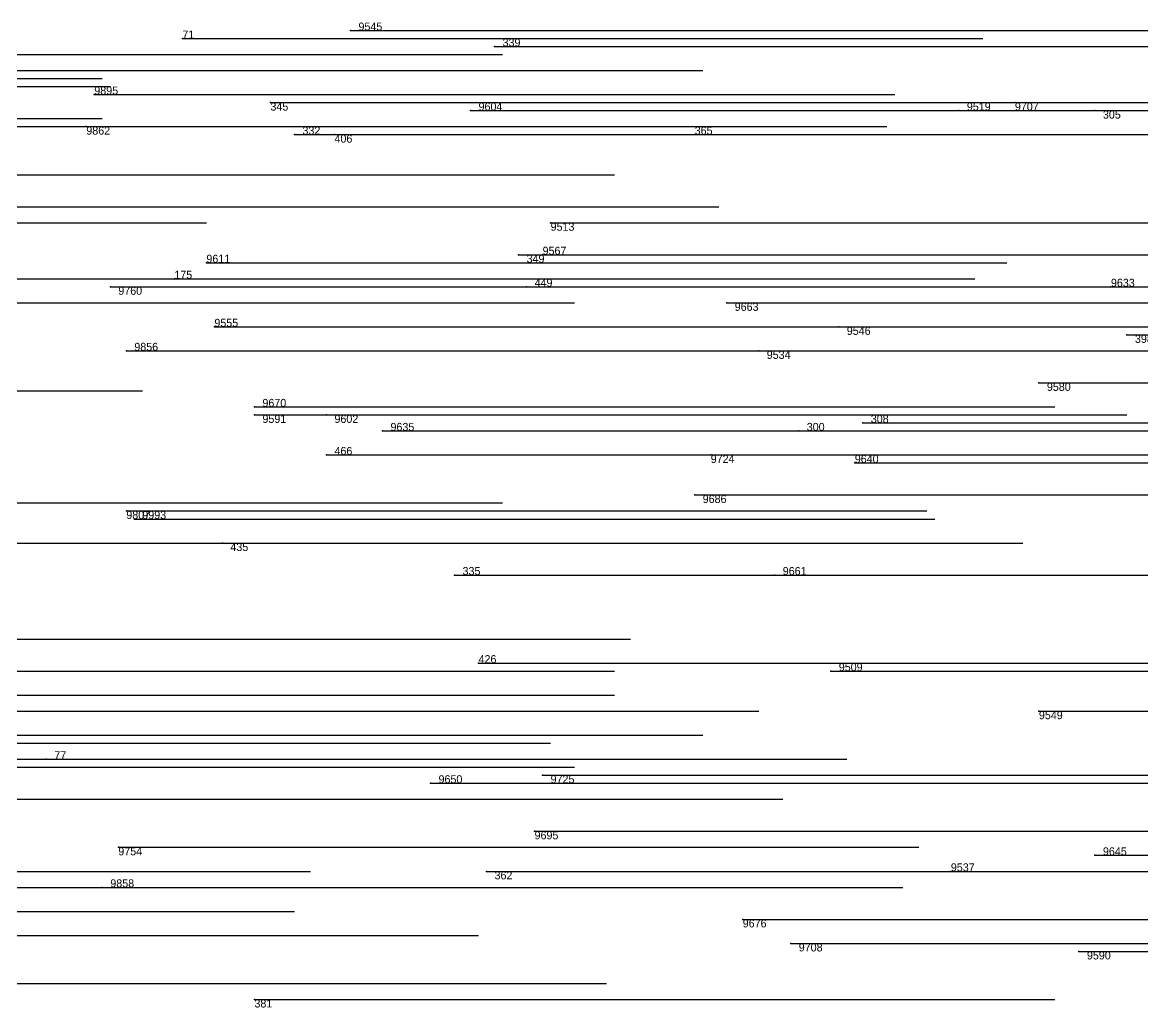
# Model space of a CAD drawing. Extents: x 0 to 1.1, y 0 to 1.
# Drawn here: x 0.231 to 0.371, y 0.124 to 0.247 of the extents above; entities that cross this region are included whole.
import ezdxf

# ---------------------------------------------------------------- set-up
doc = ezdxf.new("R2010")
doc.units = 0
for name, color, linetype in [('Facilities', 3, 'CONTINUOUS'), ('Normals', 1, 'CONTINUOUS'), ('Source_points', 5, 'CONTINUOUS'), ('Text', 3, 'CONTINUOUS')]:
    doc.layers.add(name, color=color, linetype=linetype)

msp = doc.modelspace()

# ---------------------------------------------------------------- linework, layer by layer
at = {"layer": 'Facilities', "color": 3}
for p in [(0.251, 0.245), (0.272, 0.246, 1), (0.29, 0.244), (0.24, 0.238, 1), (0.262, 0.237), (0.355, 0.237, 1), (0.287, 0.236, 1), (0.348, 0.236, 1), (0.365, 0.236), (0.239, 0.234, 1), (0.265, 0.233), (0.27, 0.233), (0.315, 0.233), (0.297, 0.222, 1), (0.254, 0.217, 1), (0.293, 0.218), (0.296, 0.218, 1), (0.25, 0.215), (0.242, 0.214, 1), (0.294, 0.214), (0.367, 0.214, 1), (0.319, 0.212, 1), (0.255, 0.209, 1), (0.333, 0.209, 1), (0.369, 0.208), (0.244, 0.206, 1), (0.323, 0.206, 1), (0.358, 0.202, 1), (0.26, 0.199, 1), (0.26, 0.198, 1), (0.269, 0.198, 1), (0.276, 0.196, 1), (0.328, 0.196), (0.336, 0.197), (0.269, 0.193), (0.317, 0.193, 1), (0.335, 0.192, 1), (0.315, 0.188, 1), (0.244, 0.186, 1), (0.245, 0.185, 1), (0.256, 0.182), (0.285, 0.178), (0.325, 0.178, 1), (0.288, 0.167), (0.332, 0.166, 1), (0.358, 0.161, 1), (0.234, 0.155), (0.296, 0.153, 1), (0.282, 0.152, 1), (0.295, 0.146, 1), (0.243, 0.144, 1), (0.365, 0.143, 1), (0.289, 0.141), (0.347, 0.141, 1), (0.241, 0.139, 1), (0.321, 0.135, 1), (0.327, 0.132, 1), (0.363, 0.131, 1), (0.26, 0.125)]:
    msp.add_point(p, dxfattribs=at)
at = {"layer": 'Normals', "color": 1}
for p, q in [((0.251, 0.245), (0.351, 0.245)), ((0.272, 0.246, 1), (0.372, 0.246, 1)), ((0.29, 0.244), (0.39, 0.244)), ((0.169, 0.243, 1), (0.269, 0.243, 1)), ((0.191, 0.243, 1), (0.291, 0.243, 1)), ((0.138, 0.241, 1), (0.238, 0.241, 1)), ((0.216, 0.241, 1), (0.316, 0.241, 1)), ((0.141, 0.24, 1), (0.241, 0.24, 1)), ((0.142, 0.239, 1), (0.242, 0.239, 1)), ((0.24, 0.238, 1), (0.34, 0.238, 1)), ((0.262, 0.237), (0.362, 0.237)), ((0.355, 0.237, 1), (0.455, 0.237, 1)), ((0.287, 0.236, 1), (0.387, 0.236, 1)), ((0.348, 0.236, 1), (0.449, 0.236, 1)), ((0.365, 0.236), (0.466, 0.236)), ((0.141, 0.235, 1), (0.241, 0.235, 1)), ((0.213, 0.234, 1), (0.313, 0.234, 1)), ((0.239, 0.234, 1), (0.339, 0.234, 1)), ((0.265, 0.233), (0.365, 0.233)), ((0.27, 0.233), (0.37, 0.233)), ((0.315, 0.233), (0.415, 0.233)), ((0.205, 0.228), (0.305, 0.228)), ((0.218, 0.224), (0.318, 0.224)), ((0.154, 0.222, 1), (0.254, 0.222, 1)), ((0.297, 0.222, 1), (0.397, 0.222, 1)), ((0.254, 0.217, 1), (0.354, 0.217, 1)), ((0.293, 0.218), (0.393, 0.218)), ((0.296, 0.218, 1), (0.396, 0.218, 1)), ((0.198, 0.215, 1), (0.298, 0.215, 1)), ((0.203, 0.215, 1), (0.303, 0.215, 1)), ((0.25, 0.215), (0.35, 0.215)), ((0.242, 0.214, 1), (0.342, 0.214, 1)), ((0.294, 0.214), (0.394, 0.214)), ((0.367, 0.214, 1), (0.467, 0.214, 1)), ((0.2, 0.212, 1), (0.3, 0.212, 1)), ((0.319, 0.212, 1), (0.419, 0.212, 1)), ((0.255, 0.209, 1), (0.355, 0.209, 1)), ((0.333, 0.209, 1), (0.433, 0.209, 1)), ((0.369, 0.208), (0.469, 0.208)), ((0.244, 0.206, 1), (0.344, 0.206, 1)), ((0.323, 0.206, 1), (0.423, 0.206, 1)), ((0.358, 0.202, 1), (0.458, 0.202, 1)), ((0.146, 0.201, 1), (0.246, 0.201, 1)), ((0.26, 0.199, 1), (0.36, 0.199, 1)), ((0.26, 0.198, 1), (0.36, 0.198, 1)), ((0.269, 0.198, 1), (0.369, 0.198, 1)), ((0.276, 0.196, 1), (0.376, 0.196, 1)), ((0.328, 0.196), (0.428, 0.196)), ((0.336, 0.197), (0.436, 0.197)), ((0.269, 0.193), (0.369, 0.193)), ((0.317, 0.193, 1), (0.417, 0.193, 1)), ((0.335, 0.192, 1), (0.435, 0.192, 1)), ((0.315, 0.188, 1), (0.415, 0.188, 1)), ((0.191, 0.187), (0.291, 0.187)), ((0.244, 0.186, 1), (0.344, 0.186, 1)), ((0.245, 0.185, 1), (0.345, 0.185, 1)), ((0.183, 0.182), (0.283, 0.182)), ((0.256, 0.182), (0.356, 0.182)), ((0.285, 0.178), (0.385, 0.178)), ((0.325, 0.178, 1), (0.425, 0.178, 1)), ((0.207, 0.17), (0.307, 0.17)), ((0.288, 0.167), (0.388, 0.167)), ((0.205, 0.166, 1), (0.305, 0.166, 1)), ((0.332, 0.166, 1), (0.432, 0.166, 1)), ((0.205, 0.163), (0.305, 0.163)), ((0.223, 0.161), (0.323, 0.161)), ((0.358, 0.161, 1), (0.458, 0.161, 1)), ((0.158, 0.157, 1), (0.258, 0.157, 1)), ((0.197, 0.157, 1), (0.297, 0.157, 1)), ((0.216, 0.158), (0.316, 0.158)), ((0.199, 0.155, 1), (0.299, 0.155, 1)), ((0.2, 0.154, 1), (0.3, 0.154, 1)), ((0.234, 0.155), (0.334, 0.155)), ((0.296, 0.153, 1), (0.396, 0.153, 1)), ((0.282, 0.152, 1), (0.382, 0.152, 1)), ((0.208, 0.15), (0.308, 0.15)), ((0.226, 0.15), (0.326, 0.15)), ((0.295, 0.146, 1), (0.395, 0.146, 1)), ((0.243, 0.144, 1), (0.343, 0.144, 1)), ((0.365, 0.143, 1), (0.466, 0.143, 1)), ((0.167, 0.141), (0.267, 0.141)), ((0.289, 0.141), (0.389, 0.141)), ((0.347, 0.141, 1), (0.447, 0.141, 1)), ((0.156, 0.139, 1), (0.256, 0.139, 1)), ((0.241, 0.139, 1), (0.341, 0.139, 1)), ((0.165, 0.136, 1), (0.265, 0.136, 1)), ((0.321, 0.135, 1), (0.42, 0.135, 1)), ((0.188, 0.133), (0.288, 0.133)), ((0.327, 0.132, 1), (0.427, 0.132, 1)), ((0.363, 0.131, 1), (0.463, 0.131, 1)), ((0.204, 0.127, 1), (0.304, 0.127, 1)), ((0.26, 0.125), (0.36, 0.125))]:
    msp.add_line(p, q, dxfattribs=at)
at = {"layer": 'Source_points', "color": 5}
for p in [(0.251, 0.245), (0.272, 0.246, 1), (0.29, 0.244), (0.24, 0.238, 1), (0.262, 0.237), (0.355, 0.237, 1), (0.287, 0.236, 1), (0.348, 0.236, 1), (0.365, 0.236), (0.239, 0.234, 1), (0.265, 0.233), (0.27, 0.233), (0.315, 0.233), (0.297, 0.222, 1), (0.254, 0.217, 1), (0.293, 0.218), (0.296, 0.218, 1), (0.25, 0.215), (0.242, 0.214, 1), (0.294, 0.214), (0.367, 0.214, 1), (0.319, 0.212, 1), (0.255, 0.209, 1), (0.333, 0.209, 1), (0.369, 0.208), (0.244, 0.206, 1), (0.323, 0.206, 1), (0.358, 0.202, 1), (0.26, 0.199, 1), (0.26, 0.198, 1), (0.269, 0.198, 1), (0.276, 0.196, 1), (0.328, 0.196), (0.336, 0.197), (0.269, 0.193), (0.317, 0.193, 1), (0.335, 0.192, 1), (0.315, 0.188, 1), (0.244, 0.186, 1), (0.245, 0.185, 1), (0.256, 0.182), (0.285, 0.178), (0.325, 0.178, 1), (0.288, 0.167), (0.332, 0.166, 1), (0.358, 0.161, 1), (0.234, 0.155), (0.296, 0.153, 1), (0.282, 0.152, 1), (0.295, 0.146, 1), (0.243, 0.144, 1), (0.365, 0.143, 1), (0.289, 0.141), (0.347, 0.141, 1), (0.241, 0.139, 1), (0.321, 0.135, 1), (0.327, 0.132, 1), (0.363, 0.131, 1), (0.26, 0.125)]:
    msp.add_point(p, dxfattribs=at)

# ---------------------------------------------------------------- texts
at = {"layer": 'Text', "color": 3}
for s, p in [('9545', (0.273, 0.246, 1)), ('71', (0.251, 0.245)), ('339', (0.291, 0.244)), ('9895', (0.24, 0.238, 1)), ('345', (0.262, 0.236)), ('9604', (0.288, 0.236, 1)), ('9519', (0.349, 0.236, 1)), ('9707', (0.355, 0.236, 1)), ('305', (0.366, 0.235)), ('9862', (0.239, 0.233, 1)), ('332', (0.266, 0.233)), ('365', (0.315, 0.233)), ('406', (0.27, 0.232)), ('9513', (0.297, 0.221, 1)), ('9567', (0.296, 0.218, 1)), ('9611', (0.254, 0.217, 1)), ('349', (0.294, 0.217)), ('175', (0.25, 0.215)), ('449', (0.295, 0.214)), ('9633', (0.367, 0.214, 1)), ('9760', (0.243, 0.213, 1)), ('9663', (0.32, 0.211, 1)), ('9555', (0.255, 0.209, 1)), ('9546', (0.334, 0.208, 1)), ('398', (0.37, 0.207)), ('9856', (0.245, 0.206, 1)), ('9534', (0.324, 0.205, 1)), ('9580', (0.359, 0.201, 1)), ('9670', (0.261, 0.199, 1)), ('9591', (0.261, 0.197, 1)), ('9602', (0.27, 0.197, 1)), ('308', (0.337, 0.197)), ('9635', (0.277, 0.196, 1)), ('300', (0.329, 0.196)), ('466', (0.27, 0.193)), ('9724', (0.317, 0.192, 1)), ('9640', (0.335, 0.192, 1)), ('9686', (0.316, 0.187, 1)), ('9807', (0.244, 0.185, 1)), ('9993', (0.246, 0.185, 1)), ('435', (0.257, 0.181)), ('335', (0.286, 0.178)), ('9661', (0.326, 0.178, 1)), ('426', (0.288, 0.167)), ('9509', (0.333, 0.166, 1)), ('9549', (0.358, 0.16, 1)), ('77', (0.235, 0.155)), ('9650', (0.283, 0.152, 1)), ('9725', (0.297, 0.152, 1)), ('9695', (0.295, 0.145, 1)), ('9754', (0.243, 0.143, 1)), ('9645', (0.366, 0.143, 1)), ('9537', (0.347, 0.141, 1)), ('9858', (0.242, 0.139, 1)), ('362', (0.29, 0.14)), ('9676', (0.321, 0.134, 1)), ('9708', (0.328, 0.131, 1)), ('9590', (0.364, 0.13, 1)), ('381', (0.26, 0.124))]:
    msp.add_text(s, height=0.001, dxfattribs=at).set_placement(p)

doc.saveas('drawing.dxf')
